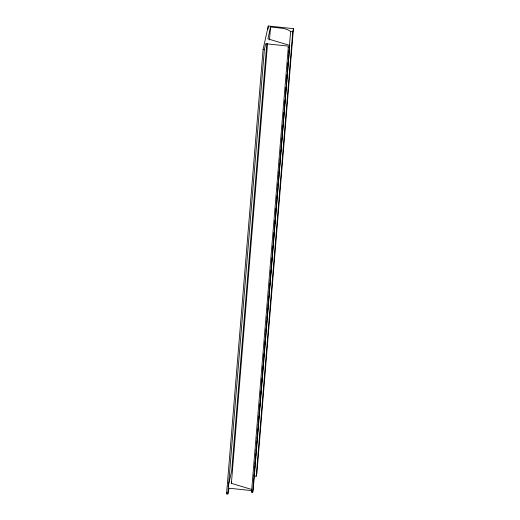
<?xml version="1.0" encoding="UTF-8"?>
<svg xmlns="http://www.w3.org/2000/svg" width="520" height="520" viewBox="0 0 520 520"><rect width="100%" height="100%" fill="white"/><g stroke="black" fill="none" stroke-linecap="round" stroke-linejoin="round"><path stroke-width="0.78" d="M293.449 28.665L292.767 31.753L290.608 31.519A12.213 5.044 4.7 0 0 280.846 28.099L270.562 27.014L267.937 38.864L289.738 45.422L253.195 489.912L252.675 492.258L251.511 492.135L251.843 490.626L229.119 488.222L227.838 494L226.551 493.863L263.088 49.374L268.275 26L293.449 28.665L256.913 473.154L256.224 476.242L254.072 476.015L254.267 473.584M227.838 494L264.381 49.511L265.661 43.725L288.386 46.13L251.511 492.135M266.806 43.81L231.732 470.49L228.105 486.85M268.008 29.237L268.275 26M251.693 489.463L231.394 483.36L267.534 43.725M269.497 39.969L270.562 27.014M252.675 492.258L289.738 45.422M254.534 470.347L254.865 466.297M255.067 463.866L255.333 460.629M255.6 457.392L255.866 454.155M256.132 450.918L256.399 447.675M256.601 445.25L256.867 442.007M257.133 438.769L257.4 435.532M257.667 432.296L257.927 429.052M258.193 425.815L258.459 422.578M258.726 419.341L258.993 416.098M259.194 413.673L259.526 409.624M259.727 407.193L259.994 403.956M260.26 400.719L260.526 397.481M260.793 394.238L261.06 391.001M261.326 387.764L261.593 384.527M261.788 382.096L262.125 378.047M262.32 375.615L262.587 372.379M262.853 369.142L263.12 365.904M263.387 362.661L263.653 359.424M263.919 356.187L264.186 352.95M264.453 349.713L264.719 346.469M264.921 344.045L265.252 339.996M265.454 337.565L265.72 334.328M265.986 331.091L266.247 327.847M266.513 324.61L266.78 321.373M267.046 318.136L267.248 315.705M267.514 312.468L267.846 308.418M268.047 305.988L268.314 302.75M268.58 299.514L268.846 296.276M269.113 293.033L269.38 289.796M269.646 286.559L269.913 283.322M270.108 280.891L270.374 277.654M270.641 274.411L270.972 270.368M271.173 267.937L271.44 264.7M271.707 261.456L271.973 258.219M272.24 254.982L272.506 251.745M272.772 248.508L272.974 246.077M273.24 242.84L273.507 239.597M273.774 236.359L274.105 232.31M274.3 229.886L274.567 226.642M274.833 223.405L275.1 220.168M275.366 216.931L275.632 213.688M275.834 211.263L276.101 208.026M276.367 204.783L276.633 201.546M276.9 198.308L277.167 195.072M277.433 191.828L277.7 188.591M277.966 185.354L278.233 182.117M278.428 179.686L278.766 175.636M278.961 173.206L279.227 169.969M279.494 166.732L279.76 163.495M280.026 160.251L280.293 157.014M280.56 153.777L280.826 150.54M281.093 147.303L281.359 144.06M281.561 141.635L281.827 138.392M282.094 135.155L282.353 131.917M282.62 128.68L282.887 125.437M283.153 122.2L283.419 118.963M283.686 115.726L283.953 112.483M284.154 110.058L284.486 106.009M284.687 103.578L284.954 100.341M285.22 97.103L285.486 93.867M285.753 90.623L286.019 87.386M286.286 84.149L286.553 80.912M286.748 78.481L287.086 74.431M287.281 72.001L287.547 68.764M287.814 65.526L288.08 62.29M288.346 59.046L288.613 55.809M288.88 52.572L289.146 49.335M289.413 46.098L290.608 31.519M256.224 476.242L292.767 31.753M226.551 493.863L226.895 492.303M231.394 483.36L231.744 481.78M288.048 47.639L289.218 47.762M263.088 49.374L264.381 49.511"/></g></svg>
